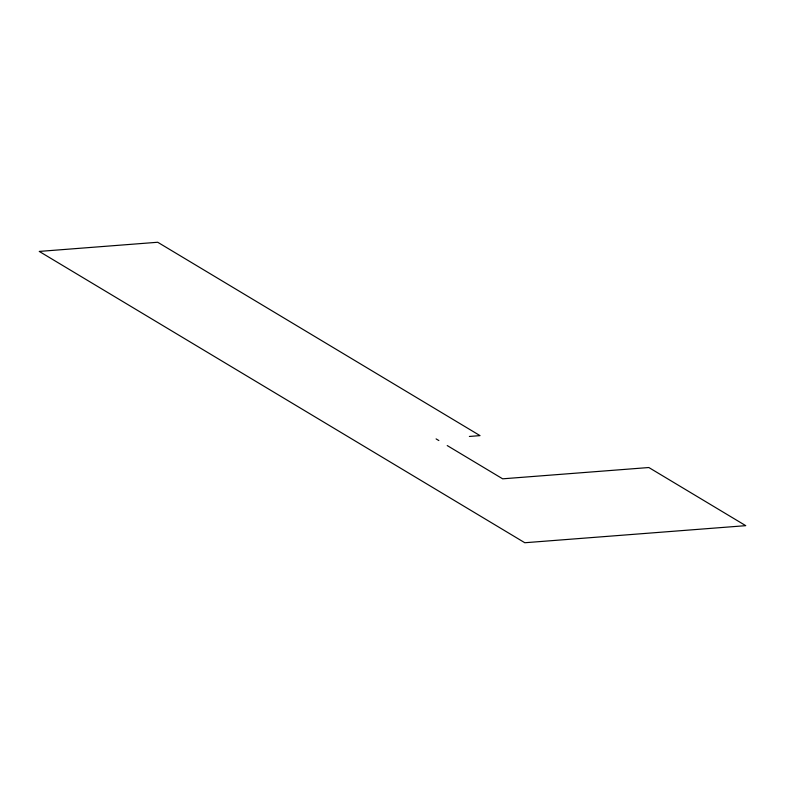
<?xml version="1.0" encoding="UTF-8"?>
<svg xmlns="http://www.w3.org/2000/svg" width="785" height="785" viewBox="0 0 785 785"><rect width="100%" height="100%" fill="white"/><g stroke="black" fill="none" stroke-linecap="round" stroke-linejoin="round"><path stroke-width="1.18" d="M469.371 436.45L480.018 435.626L157.716 242.261L39.25 251.416L524.812 542.739L745.75 525.665L648.842 467.526L502.655 478.821L447.224 445.566M436.097 438.893L438.854 440.542"/></g></svg>
